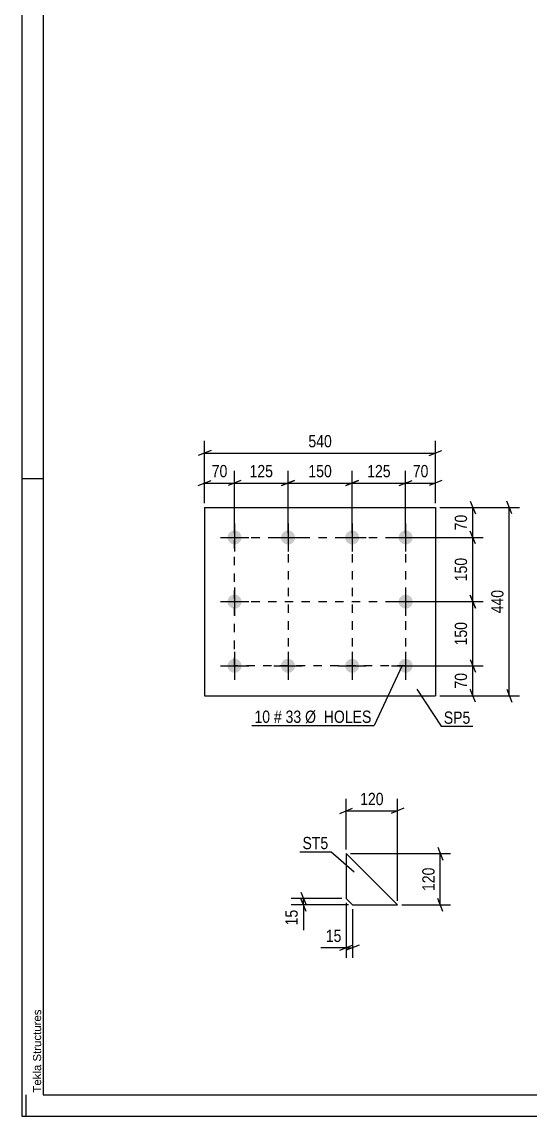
# Model space of a CAD drawing. Header units: millimetres. Extents: x 0 to 841, y 0 to 594.
# Drawn here: x 0 to 118.8, y 0 to 255.8 of the extents above; entities that cross this region are included whole.
import ezdxf

# ---------------------------------------------------------------- set-up
doc = ezdxf.new("R2010")
doc.units = ezdxf.units.MM
doc.linetypes.add('DXK_LINE_DOT2', pattern=[3.9198, 1.9599, -1.9599])
doc.styles.add('Arial', font='ARIAL.TTF', dxfattribs={"height": 0.2})
doc.styles.add('Arial Narrow', font='ARIALN.TTF', dxfattribs={"height": 0.2})

# ---------------------------------------------------------------- blocks, each defined once
blk = doc.blocks.new('Unknown-122569972-1162')
at = {"color": 5, "linetype": 'Continuous'}
for p, q in [((0, 594), (0, 0)), ((5, 589), (5, 5)), ((5, 149), (0, 149)), ((1, 0), (1, 5)), ((5, 5), (836, 5)), ((0, 0), (841, 0))]:
    blk.add_line(p, q, dxfattribs=at)
at = {"color": 174, "linetype": 'Continuous', "style": 'Arial'}
blk.add_text('Tekla Structures', height=1.9102, rotation=90, dxfattribs=at).set_placement((4.5, 5.5))
blk = doc.blocks.new('Part-122569972-9697 - 9696')
at = {"color": 2, "linetype": 'Continuous'}
for p, q in [((42.72, 142.29), (42.72, 98.29)), ((42.72, 142.29), (96.72, 142.29)), ((96.72, 142.29), (96.72, 98.29)), ((42.72, 98.29), (96.72, 98.29))]:
    blk.add_line(p, q, dxfattribs=at)
blk = doc.blocks.new('Bolt-122569972-9698 - 9696')
at = {"linetype": 'Continuous'}
for points in [[(49.72, 136.94, -1), (49.72, 133.64, -1)], [(62.22, 136.94, -1), (62.22, 133.64, -1)], [(77.22, 136.94, -1), (77.22, 133.64, -1)], [(89.72, 136.94, -1), (89.72, 133.64, -1)], [(49.72, 121.94, -1), (49.72, 118.64, -1)], [(89.72, 121.94, -1), (89.72, 118.64, -1)], [(49.72, 106.94, -1), (49.72, 103.64, -1)], [(62.22, 106.94, -1), (62.22, 103.64, -1)], [(77.22, 106.94, -1), (77.22, 103.64, -1)], [(89.72, 106.94, -1), (89.72, 103.64, -1)]]:
    blk.add_hatch(color=1, dxfattribs=at).paths.add_polyline_path(points)
at = {"color": 1, "linetype": 'Continuous'}
for p, q in [((49.72, 138.59), (49.72, 131.99)), ((62.22, 138.59), (62.22, 131.99)), ((77.22, 138.59), (77.22, 131.99)), ((89.72, 138.59), (89.72, 131.99)), ((46.42, 135.29), (53.02, 135.29)), ((58.92, 135.29), (65.52, 135.29)), ((73.92, 135.29), (80.52, 135.29)), ((86.42, 135.29), (93.02, 135.29)), ((49.72, 123.59), (49.72, 116.99)), ((89.72, 123.59), (89.72, 116.99)), ((46.42, 120.29), (53.02, 120.29)), ((86.42, 120.29), (93.02, 120.29)), ((49.72, 108.59), (49.72, 101.99)), ((62.22, 108.59), (62.22, 101.99)), ((77.22, 108.59), (77.22, 101.99)), ((89.72, 108.59), (89.72, 101.99)), ((46.42, 105.29), (53.02, 105.29)), ((58.92, 105.29), (65.52, 105.29)), ((73.92, 105.29), (80.52, 105.29)), ((86.42, 105.29), (93.02, 105.29))]:
    blk.add_line(p, q, dxfattribs=at)
blk = doc.blocks.new('Part-122569972-9706 - 9705')
at = {"color": 2, "linetype": 'Continuous'}
for p, q in [((75.83, 61.37), (75.83, 50.87)), ((75.83, 61.37), (87.83, 49.37)), ((75.83, 50.87), (77.33, 49.37)), ((77.33, 49.37), (87.83, 49.37))]:
    blk.add_line(p, q, dxfattribs=at)
blk = doc.blocks.new('Rectangle-122569972-10746 - 9696')
at = {"color": 1, "linetype": 'DXK_LINE_DOT2'}
blk.add_lwpolyline([(49.72, 135.29), (89.72, 135.29), (89.72, 105.29), (49.72, 105.29), (49.72, 135.29)], close=True, dxfattribs=at)
blk = doc.blocks.new('Line-122569972-10756 - 9696')
at = {"color": 1, "linetype": 'DXK_LINE_DOT2'}
blk.add_line((49.72, 120.29), (89.72, 120.29), dxfattribs=at)
blk = doc.blocks.new('Line-122569972-10763 - 9696')
at = {"color": 1, "linetype": 'DXK_LINE_DOT2'}
blk.add_line((62.22, 135.29), (62.22, 105.29), dxfattribs=at)
blk = doc.blocks.new('Line-122569972-10770 - 9696')
at = {"color": 1, "linetype": 'DXK_LINE_DOT2'}
blk.add_line((77.22, 135.29), (77.22, 105.29), dxfattribs=at)
blk = doc.blocks.new('StraightDimension-122569972-9913 - 9696')
at = {"color": 7, "linetype": 'Continuous'}
for p, q in [((104.82, 143.79), (106.02, 140.79)), ((97.72, 142.29), (107.82, 142.29)), ((105.42, 135.29), (105.42, 142.29)), ((106.02, 133.79), (104.82, 136.79)), ((90.72, 135.29), (107.82, 135.29))]:
    blk.add_line(p, q, dxfattribs=at)
at = {"color": 0}
blk.add_wipeout([(104.67, 141.22), (100.47, 141.22), (100.47, 136.36), (104.67, 136.36)], dxfattribs=at)
at = {"color": 3, "style": 'Arial Narrow'}
blk.add_text('70', height=2.863, rotation=90.0002, dxfattribs=at).set_placement((104.07, 136.96))
blk = doc.blocks.new('StraightDimension-122569972-9936 - 9696')
at = {"color": 7, "linetype": 'Continuous'}
for p, q in [((51.22, 148.63), (48.22, 147.43)), ((49.72, 136.29), (49.72, 150.88)), ((60.72, 147.43), (63.72, 148.63)), ((62.22, 136.29), (62.22, 150.88)), ((49.72, 148.03), (62.22, 148.03))]:
    blk.add_line(p, q, dxfattribs=at)
at = {"color": 0}
blk.add_wipeout([(59.31, 148.78), (59.31, 152.98), (52.63, 152.98), (52.63, 148.78)], dxfattribs=at)
at = {"color": 3, "style": 'Arial Narrow'}
blk.add_text('125', height=2.863, dxfattribs=at).set_placement((53.23, 149.38))
blk = doc.blocks.new('StraightDimension-122569972-9914 - 9696')
at = {"color": 7, "linetype": 'Continuous'}
for p, q in [((106.02, 133.79), (104.82, 136.79)), ((90.72, 135.29), (107.82, 135.29)), ((105.42, 120.29), (105.42, 135.29)), ((90.72, 120.29), (107.82, 120.29)), ((104.82, 121.79), (106.02, 118.79))]:
    blk.add_line(p, q, dxfattribs=at)
at = {"color": 0}
blk.add_wipeout([(104.67, 131.13), (100.47, 131.13), (100.47, 124.45), (104.67, 124.45)], dxfattribs=at)
at = {"color": 3, "style": 'Arial Narrow'}
blk.add_text('150', height=2.863, rotation=90.0002, dxfattribs=at).set_placement((104.07, 125.05))
blk = doc.blocks.new('StraightDimension-122569972-9915 - 9696')
at = {"color": 7, "linetype": 'Continuous'}
for p, q in [((90.72, 120.29), (107.82, 120.29)), ((106.02, 118.79), (104.82, 121.79)), ((105.42, 105.29), (105.42, 120.29)), ((90.72, 105.29), (107.82, 105.29)), ((104.82, 106.79), (106.02, 103.79))]:
    blk.add_line(p, q, dxfattribs=at)
at = {"color": 0}
blk.add_wipeout([(104.67, 116.13), (100.47, 116.13), (100.47, 109.45), (104.67, 109.45)], dxfattribs=at)
at = {"color": 3, "style": 'Arial Narrow'}
blk.add_text('150', height=2.863, rotation=90.0002, dxfattribs=at).set_placement((104.07, 110.05))
blk = doc.blocks.new('StraightDimension-122569972-9916 - 9696')
at = {"color": 7, "linetype": 'Continuous'}
for p, q in [((90.72, 105.29), (107.82, 105.29)), ((104.82, 106.79), (106.02, 103.79)), ((105.42, 98.29), (105.42, 105.29)), ((106.02, 96.79), (104.82, 99.79)), ((97.72, 98.29), (107.82, 98.29))]:
    blk.add_line(p, q, dxfattribs=at)
at = {"color": 0}
blk.add_wipeout([(104.67, 104.22), (100.47, 104.22), (100.47, 99.36), (104.67, 99.36)], dxfattribs=at)
at = {"color": 3, "style": 'Arial Narrow'}
blk.add_text('70', height=2.863, rotation=90.0002, dxfattribs=at).set_placement((104.07, 99.96))
blk = doc.blocks.new('StraightDimension-122569972-9929 - 9696')
at = {"color": 7, "linetype": 'Continuous'}
for p, q in [((114.54, 140.79), (113.34, 143.79)), ((97.72, 142.29), (116.34, 142.29)), ((113.94, 98.29), (113.94, 142.29)), ((113.34, 99.79), (114.54, 96.79)), ((97.72, 98.29), (116.34, 98.29))]:
    blk.add_line(p, q, dxfattribs=at)
at = {"color": 0}
blk.add_wipeout([(113.19, 123.63), (108.99, 123.63), (108.99, 116.95), (113.19, 116.95)], dxfattribs=at)
at = {"color": 3, "style": 'Arial Narrow'}
blk.add_text('440', height=2.863, rotation=90.0002, dxfattribs=at).set_placement((112.59, 117.55))
blk = doc.blocks.new('StraightDimension-122569972-9933 - 9696')
at = {"color": 7, "linetype": 'Continuous'}
for p, q in [((88.22, 147.43), (91.22, 148.63)), ((89.72, 136.29), (89.72, 150.88)), ((98.22, 148.63), (95.22, 147.43)), ((96.72, 143.29), (96.72, 150.88)), ((89.72, 148.03), (96.72, 148.03))]:
    blk.add_line(p, q, dxfattribs=at)
at = {"color": 0}
blk.add_wipeout([(95.65, 148.78), (95.65, 152.98), (90.79, 152.98), (90.79, 148.78)], dxfattribs=at)
at = {"color": 3, "style": 'Arial Narrow'}
blk.add_text('70', height=2.863, dxfattribs=at).set_placement((91.39, 149.38))
blk = doc.blocks.new('StraightDimension-122569972-9934 - 9696')
at = {"color": 7, "linetype": 'Continuous'}
for p, q in [((78.72, 148.63), (75.72, 147.43)), ((77.22, 136.29), (77.22, 150.88)), ((88.22, 147.43), (91.22, 148.63)), ((89.72, 136.29), (89.72, 150.88)), ((77.22, 148.03), (89.72, 148.03))]:
    blk.add_line(p, q, dxfattribs=at)
at = {"color": 0}
blk.add_wipeout([(86.81, 148.78), (86.81, 152.98), (80.13, 152.98), (80.13, 148.78)], dxfattribs=at)
at = {"color": 3, "style": 'Arial Narrow'}
blk.add_text('125', height=2.863, dxfattribs=at).set_placement((80.73, 149.38))
blk = doc.blocks.new('StraightDimension-122569972-9935 - 9696')
at = {"color": 7, "linetype": 'Continuous'}
for p, q in [((63.72, 148.63), (60.72, 147.43)), ((62.22, 136.29), (62.22, 150.88)), ((75.72, 147.43), (78.72, 148.63)), ((77.22, 136.29), (77.22, 150.88)), ((62.22, 148.03), (77.22, 148.03))]:
    blk.add_line(p, q, dxfattribs=at)
at = {"color": 0}
blk.add_wipeout([(73.06, 148.78), (73.06, 152.98), (66.38, 152.98), (66.38, 148.78)], dxfattribs=at)
at = {"color": 3, "style": 'Arial Narrow'}
blk.add_text('150', height=2.863, dxfattribs=at).set_placement((66.98, 149.38))
blk = doc.blocks.new('StraightDimension-122569972-9937 - 9696')
at = {"color": 7, "linetype": 'Continuous'}
for p, q in [((41.22, 147.43), (44.22, 148.63)), ((42.72, 143.29), (42.72, 150.88)), ((51.22, 148.63), (48.22, 147.43)), ((49.72, 136.29), (49.72, 150.88)), ((42.72, 148.03), (49.72, 148.03))]:
    blk.add_line(p, q, dxfattribs=at)
at = {"color": 0}
blk.add_wipeout([(48.65, 148.78), (48.65, 152.98), (43.79, 152.98), (43.79, 148.78)], dxfattribs=at)
at = {"color": 3, "style": 'Arial Narrow'}
blk.add_text('70', height=2.863, dxfattribs=at).set_placement((44.39, 149.38))
blk = doc.blocks.new('StraightDimension-122569972-9953 - 9696')
at = {"color": 7, "linetype": 'Continuous'}
for p, q in [((42.72, 143.29), (42.72, 157.88)), ((96.72, 143.29), (96.72, 157.88)), ((44.22, 155.63), (41.22, 154.43)), ((42.72, 155.03), (96.72, 155.03)), ((95.22, 154.43), (98.22, 155.63))]:
    blk.add_line(p, q, dxfattribs=at)
at = {"color": 0}
blk.add_wipeout([(73.06, 155.78), (73.06, 159.98), (66.38, 159.98), (66.38, 155.78)], dxfattribs=at)
at = {"color": 3, "style": 'Arial Narrow'}
blk.add_text('540', height=2.863, dxfattribs=at).set_placement((66.98, 156.38))
blk = doc.blocks.new('StraightDimension-122569972-9965 - 9705')
at = {"color": 7, "linetype": 'Continuous'}
for p, q in [((65.23, 52.37), (66.43, 49.37)), ((74.83, 50.87), (62.98, 50.87)), ((76.33, 49.37), (62.98, 49.37)), ((66.43, 47.87), (65.23, 50.87)), ((65.83, 49.37), (65.83, 50.87))]:
    blk.add_line(p, q, dxfattribs=at)
at = {"color": 0}
blk.add_wipeout([(65.08, 48.84), (60.88, 48.84), (60.88, 43.99), (65.08, 43.99)], dxfattribs=at)
at = {"color": 7, "linetype": 'Continuous'}
blk.add_line((65.83, 49.37), (65.83, 43.46), dxfattribs=at)
blk.add_line((65.83, 49.37), (65.83, 43.46), dxfattribs=at)
at = {"color": 3, "style": 'Arial Narrow'}
blk.add_text('15', height=2.863, rotation=90.0002, dxfattribs=at).set_placement((64.48, 44.59))
blk = doc.blocks.new('StraightDimension-122569972-9957 - 9705')
at = {"color": 7, "linetype": 'Continuous'}
for p, q in [((75.83, 49.87), (75.83, 36.97)), ((77.33, 48.37), (77.33, 36.97)), ((74.33, 38.77), (77.33, 39.97)), ((78.83, 39.97), (75.83, 38.77)), ((75.83, 39.37), (77.33, 39.37))]:
    blk.add_line(p, q, dxfattribs=at)
at = {"color": 0}
blk.add_wipeout([(75.3, 40.12), (75.3, 44.32), (70.45, 44.32), (70.45, 40.12)], dxfattribs=at)
at = {"color": 7, "linetype": 'Continuous'}
blk.add_line((75.83, 39.37), (69.92, 39.37), dxfattribs=at)
blk.add_line((75.83, 39.37), (69.92, 39.37), dxfattribs=at)
at = {"color": 3, "style": 'Arial Narrow'}
blk.add_text('15', height=2.863, dxfattribs=at).set_placement((71.05, 40.72))
blk = doc.blocks.new('StraightDimension-122569972-9969 - 9705')
at = {"color": 7, "linetype": 'Continuous'}
for p, q in [((97.23, 62.87), (98.43, 59.87)), ((76.83, 61.37), (100.23, 61.37)), ((97.83, 49.37), (97.83, 61.37)), ((88.83, 49.37), (100.23, 49.37)), ((98.43, 47.87), (97.23, 50.87))]:
    blk.add_line(p, q, dxfattribs=at)
at = {"color": 0}
blk.add_wipeout([(97.08, 58.71), (92.88, 58.71), (92.88, 52.03), (97.08, 52.03)], dxfattribs=at)
at = {"color": 3, "style": 'Arial Narrow'}
blk.add_text('120', height=2.863, rotation=90.0002, dxfattribs=at).set_placement((96.48, 52.63))
blk = doc.blocks.new('StraightDimension-122569972-9961 - 9705')
at = {"color": 7, "linetype": 'Continuous'}
for p, q in [((75.83, 62.37), (75.83, 74.22)), ((87.83, 50.37), (87.83, 74.22)), ((74.33, 70.77), (77.33, 71.97)), ((89.33, 71.97), (86.33, 70.77)), ((75.83, 71.37), (87.83, 71.37))]:
    blk.add_line(p, q, dxfattribs=at)
at = {"color": 0}
blk.add_wipeout([(85.17, 72.12), (85.17, 76.32), (78.48, 76.32), (78.48, 72.12)], dxfattribs=at)
at = {"color": 3, "style": 'Arial Narrow'}
blk.add_text('120', height=2.863, dxfattribs=at).set_placement((79.08, 72.72))
blk = doc.blocks.new('Mark-122569972-10001 - 9696')
at = {"color": 0}
blk.add_wipeout([(104.85, 91.74), (104.85, 94.74), (98.64, 94.74), (98.64, 91.74)], dxfattribs=at)
blk.add_wipeout([(104.85, 91.74), (104.85, 94.74), (98.64, 94.74), (98.64, 91.74)], dxfattribs=at)
at = {"color": 30, "linetype": 'Continuous'}
for p, q in [((92.36, 99.84), (98.04, 91.14)), ((98.04, 91.14), (105.45, 91.14))]:
    blk.add_line(p, q, dxfattribs=at)
at = {"color": 3, "style": 'Arial Narrow'}
blk.add_text('SP5', height=2.863, dxfattribs=at).set_placement((98.64, 91.74))
blk = doc.blocks.new('Mark-122569972-10004 - 9696')
at = {"color": 0}
blk.add_wipeout([(58.02, 91.95), (58.02, 94.95), (54.37, 94.95), (54.37, 91.95)], dxfattribs=at)
blk.add_wipeout([(58.02, 91.95), (58.02, 94.95), (54.37, 94.95), (54.37, 91.95)], dxfattribs=at)
blk.add_wipeout([(60.75, 91.95), (60.75, 94.95), (58.92, 94.95), (58.92, 91.95)], dxfattribs=at)
blk.add_wipeout([(60.75, 91.95), (60.75, 94.95), (58.92, 94.95), (58.92, 91.95)], dxfattribs=at)
at = {"color": 3, "style": 'Arial Narrow'}
blk.add_text('10', height=2.863, dxfattribs=at).set_placement((54.37, 91.95))
at = {"color": 0}
blk.add_wipeout([(65.31, 91.95), (65.31, 94.95), (61.65, 94.95), (61.65, 91.95)], dxfattribs=at)
blk.add_wipeout([(65.31, 91.95), (65.31, 94.95), (61.65, 94.95), (61.65, 91.95)], dxfattribs=at)
at = {"color": 3, "style": 'Arial Narrow'}
blk.add_text('#', height=2.86, dxfattribs=at).set_placement((58.92, 91.95))
at = {"color": 0}
blk.add_wipeout([(81.74, 91.95), (81.74, 94.95), (66.21, 94.95), (66.21, 91.95)], dxfattribs=at)
blk.add_wipeout([(81.74, 91.95), (81.74, 94.95), (66.21, 94.95), (66.21, 91.95)], dxfattribs=at)
at = {"color": 7, "linetype": 'Continuous'}
for p in [(88.91, 105.37), (53.77, 91.35)]:
    blk.add_line(p, (82.34, 91.35), dxfattribs=at)
at = {"color": 3, "style": 'Arial Narrow'}
for s, p in [('33', (61.65, 91.95)), ('Ø  HOLES', (66.21, 91.95))]:
    blk.add_text(s, height=2.863, dxfattribs=at).set_placement(p)
blk = doc.blocks.new('Mark-122569972-10005 - 9705')
at = {"color": 0}
blk.add_wipeout([(71.63, 62.41), (71.63, 65.41), (65.6, 65.41), (65.6, 62.41)], dxfattribs=at)
blk.add_wipeout([(71.63, 62.41), (71.63, 65.41), (65.6, 65.41), (65.6, 62.41)], dxfattribs=at)
at = {"color": 30, "linetype": 'Continuous'}
for p in [(65, 61.81), (77.65, 57)]:
    blk.add_line(p, (72.23, 61.81), dxfattribs=at)
at = {"color": 3, "style": 'Arial Narrow'}
blk.add_text('ST5', height=2.863, dxfattribs=at).set_placement((65.6, 62.41))

msp = doc.modelspace()

# ---------------------------------------------------------------- block references
for name in ['Unknown-122569972-1162', 'Part-122569972-9697 - 9696', 'Bolt-122569972-9698 - 9696', 'Rectangle-122569972-10746 - 9696', 'Line-122569972-10763 - 9696', 'Line-122569972-10770 - 9696', 'Line-122569972-10756 - 9696', 'Part-122569972-9706 - 9705']:
    msp.add_blockref(name, (0, 0))

# ---------------------------------------------------------------- next in the draw order: block references
for name in ['StraightDimension-122569972-9936 - 9696', 'StraightDimension-122569972-9913 - 9696', 'Mark-122569972-10004 - 9696', 'StraightDimension-122569972-9965 - 9705']:
    msp.add_blockref(name, (0, 0))

# ---------------------------------------------------------------- next in the draw order: block references
for name in ['StraightDimension-122569972-9937 - 9696', 'StraightDimension-122569972-9914 - 9696', 'StraightDimension-122569972-9957 - 9705']:
    msp.add_blockref(name, (0, 0))

# ---------------------------------------------------------------- next in the draw order: block references
for name in ['StraightDimension-122569972-9915 - 9696', 'StraightDimension-122569972-9969 - 9705']:
    msp.add_blockref(name, (0, 0))

# ---------------------------------------------------------------- next in the draw order: block references
for name in ['StraightDimension-122569972-9916 - 9696', 'StraightDimension-122569972-9961 - 9705']:
    msp.add_blockref(name, (0, 0))

# ---------------------------------------------------------------- next in the draw order: block references
for name in ['StraightDimension-122569972-9929 - 9696', 'Mark-122569972-10005 - 9705']:
    msp.add_blockref(name, (0, 0))

# ---------------------------------------------------------------- next in the draw order: block references
for name in ['StraightDimension-122569972-9933 - 9696', 'Mark-122569972-10001 - 9696']:
    msp.add_blockref(name, (0, 0))

# ---------------------------------------------------------------- next in the draw order: block references
msp.add_blockref('StraightDimension-122569972-9934 - 9696', (0, 0))

# ---------------------------------------------------------------- next in the draw order: block references
msp.add_blockref('StraightDimension-122569972-9935 - 9696', (0, 0))

# ---------------------------------------------------------------- next in the draw order: block references
msp.add_blockref('StraightDimension-122569972-9953 - 9696', (0, 0))

doc.saveas('drawing.dxf')
